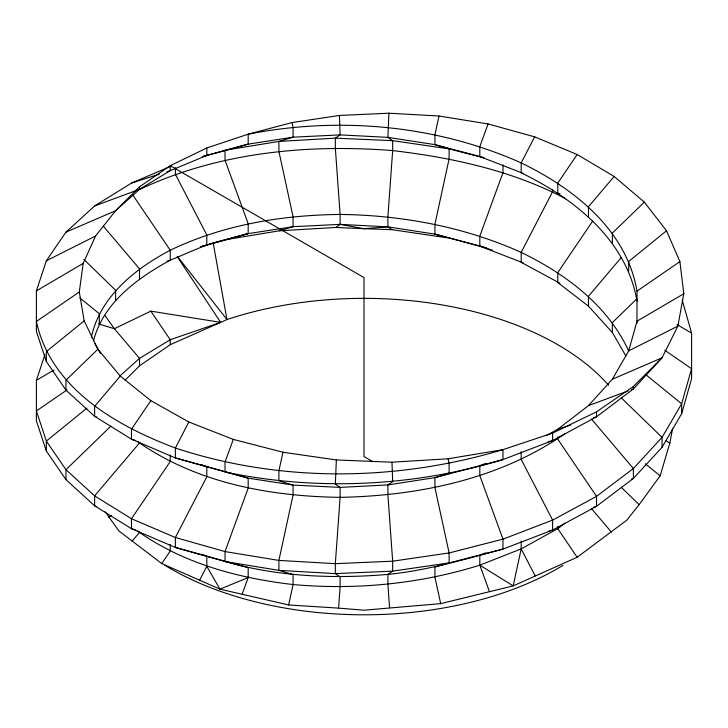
<?xml version="1.0" encoding="UTF-8"?>
<svg xmlns="http://www.w3.org/2000/svg" width="728" height="728" viewBox="0 0 728 728"><rect width="100%" height="100%" fill="white"/><g stroke="black" fill="none" stroke-linecap="round" stroke-linejoin="round"><path stroke-width="1.09" d="M336.363 459.959L335.335 484.111L340.113 487.396L387.887 484.912L434.925 477.641L502.975 459.586L552.625 440.558L596.532 416.798L633.378 388.961L662.043 357.812L677.868 326.126L683.801 293.73L679.897 261.616L666.52 230.776L644.298 202.111L614.141 176.449L577.158 154.509L534.661 136.864L488.088 123.942L438.984 116.016L388.907 113.204L339.43 115.452L292.055 122.568L248.184 134.179L206.816 147.966L170.225 165.702L139.521 186.823L115.634 210.711L95.514 236.036L83.201 263.39L79.297 291.955L84.166 320.866L97.889 349.213L120.275 376.103L150.842 400.637L188.852 421.994L233.297 439.403L282.937 452.234L336.363 459.959L391.983 462.207L448.102 458.786L502.975 449.649L552.625 433.096L596.532 411.83L633.378 386.477L662.043 357.812L612.366 379.243L588.479 405.614L557.775 429.229L545.909 435.781M672.636 428.328L669.815 443.206L660.141 475.821L639.12 504.64L626.844 520.138L577.158 557.266L513.185 585.894L440.695 603.639L364 610.201L338.584 608.117L340.113 586.85L340.113 576.904L335.335 573.619L278.888 570.361L225.025 561.525L175.375 547.465L131.468 528.674L94.622 505.814L65.957 479.634L46.355 451.023L36.4 420.921L36.4 380.362L44.936 354.554M388.907 113.204L387.887 137.364L392.665 140.65L449.112 148.876L484.293 157.894M521.184 541.159L521.184 548.894L513.185 585.894L479.816 565.165C419.592 584.011 355.865 590.18 293.075 584.548C239.011 578.278 184.657 563.872 139.521 532.414L137.874 530.94M282.937 452.234L278.888 470.907L278.888 480.853L293.075 485.094L340.113 487.396L340.113 497.342L335.335 563.672L335.335 573.619L392.665 571.134L449.112 562.899L502.975 549.094L552.625 530.057L596.532 506.297L633.378 478.46L662.043 447.311L681.645 413.731L691.6 378.651L691.6 333.124L682.245 300.173M105.214 511.82L118.928 530.967L161.743 563.563L219.938 589.143L288.643 604.968L293.075 584.548L293.075 574.601L278.888 570.361L278.888 560.414L293.075 495.04L293.075 485.094L248.184 478.15L175.375 457.958L131.468 439.175L94.622 416.307L65.957 390.135L46.355 361.516L36.4 331.413L36.4 290.863L46.355 260.751L65.957 232.141L94.622 205.969L131.468 183.101L171.198 166.102M438.984 116.016L434.925 134.689L434.925 144.635L449.112 148.876L449.112 158.822L434.925 224.197L434.925 234.143L486.723 248.03M612.366 379.243L628.701 350.841L637 321.194L683.801 293.73M91.364 337.301C100.082 296.46 135.108 268.805 170.225 250.232C223.041 224.816 281.863 215.078 340.113 214.432C402.22 215.215 464.391 226.808 521.184 252.389C565.465 273.919 607.643 305.159 628.701 350.987M93.521 340.804C103.221 302.803 137.528 278.032 170.225 260.169C188.206 253.026 205.56 244.044 224.606 239.967M242.206 594.012L248.184 577.595L248.184 567.649L175.375 547.465L175.375 537.519L206.816 476.795L206.816 466.848L201.592 464.673M233.297 439.403L225.025 462.08L225.025 472.026C316.871 491.127 413.195 486.768 502.975 459.586L502.975 449.649C396.878 481.481 280.917 482.937 175.375 448.02C116.061 425.68 50.878 388.452 36.4 321.467L79.297 291.955M488.088 123.942L479.816 146.61L479.816 156.556L523.35 173.446M188.852 421.994L175.375 448.02L175.375 457.958L248.184 478.15L248.184 488.097L225.025 551.578L225.025 561.525C277.759 576.758 333.424 578.969 387.887 574.419C427.2 570.506 464.974 559.25 502.975 549.094L502.975 539.148L479.816 475.666L479.816 465.72L486.022 463.281M199.672 580.107L206.816 566.293L206.816 556.347L201.592 554.172M534.661 136.864L521.184 162.89L521.184 172.836C574.083 198.462 626.553 239.785 637 301.074M150.842 400.637L131.468 429.229L131.468 439.175L135.772 440.558M161.743 563.563L170.225 551.05L170.225 544.426M577.158 154.509L557.775 183.101L557.775 193.047L559.932 193.739M592.719 221.048L557.775 272.6L557.775 282.546L588.479 306.16L612.366 332.532L625.889 356.038M120.275 376.103L94.622 406.361L94.622 416.307L96.706 417.08M564.792 433.779C499.572 479.133 418.5 495.868 340.113 497.342C270.316 496.369 197.925 483.237 139.521 442.906L94.622 495.868L94.622 505.814L96.706 506.588M132.087 541.159L139.521 532.414M614.141 176.449L588.479 206.716L588.479 216.662M621.066 257.776L588.479 296.214L588.479 306.16M125.189 380.162L139.521 365.829L170.225 344.699L226.981 319.556A274.046 158.222 0 0 1 608.599 385.239M97.889 349.213L65.957 380.189L65.957 390.135M110.747 426.253L65.957 469.687L65.957 479.634M108.982 517.481L111.193 515.324M644.298 202.111L612.366 233.087L612.366 243.025M636.8 298.889L612.366 322.586L612.366 332.532M119.747 376.076L139.521 358.367L170.225 339.73L220.639 322.368L177.241 256.638M84.166 320.866L46.355 351.579L46.355 361.516M86.941 408.117L46.355 441.077L46.355 451.023M666.52 230.776L628.701 261.489L628.701 271.435M564.792 523.277L557.775 528.674L521.184 548.894L479.816 565.165L489.407 591.464M447.338 237.847L392.101 229.684L364 228.692L340.113 224.379L293.075 226.681L248.184 233.624L225.644 239.685L279.334 230.794L335.763 227.464L340.113 224.379L387.887 226.863L434.925 234.143L482.973 246.901M66.94 389.962L36.4 410.974L46.355 441.077L65.957 469.687L94.622 495.868L131.468 518.727L175.375 537.519L225.025 551.578L278.888 560.414L335.335 563.672L392.665 561.188L449.112 552.952L502.975 539.148L552.625 520.111L596.532 496.36L633.378 468.514L662.043 437.373L681.645 403.785L691.6 368.705L664.764 350.241M637 323.405L637 291.136L679.897 261.616M36.4 290.863L83.201 263.39M36.4 380.362L53.954 370.061M46.355 260.751L95.514 236.036M628.701 350.841L677.868 326.126M220.639 322.368L150.842 311.138L114.378 328.719L98.426 323.914M65.957 232.141L115.634 210.711L139.521 189.307L170.225 170.671L206.816 155.428L248.184 144.126L293.075 137.183L340.113 134.88L387.887 137.364L434.925 144.635L482.973 157.394M137.738 190.363C216.626 152.589 306.306 143.844 392.665 150.587C452.215 157.567 512.175 170.634 565.592 198.68M248.184 577.595L219.938 589.143L206.816 566.293M486.022 552.78L479.816 555.218L479.816 565.165M94.622 205.969L139.521 189.307L139.521 186.823M588.479 405.614L628.155 390.9M631.294 389.735L633.378 388.961L633.378 386.477M631.294 479.233L633.378 478.46L633.378 468.514L591.382 418.973M131.468 183.101L159.459 174.119M166.994 171.708L170.225 170.671L170.225 165.702L364 277.577L364 456.583L372.854 461.689M166.994 261.206L170.225 260.169L170.225 250.232L132.742 194.922M557.775 429.229L570.697 425.088M593.302 417.836L596.532 416.798L596.532 411.83M593.302 507.334L596.532 506.297L596.532 496.36L557.775 439.175L557.775 436.964M279.334 230.794L293.075 226.681L293.075 216.735L278.888 151.36L278.888 141.423L293.075 137.183L293.075 127.236L292.055 122.568M202.357 156.675L248.184 144.126L248.184 134.179C339.303 116.316 436.118 124.925 521.184 162.89C574.083 188.525 626.553 229.848 637 291.136M202.475 156.657L206.816 155.428L206.816 147.966M202.393 246.164L248.184 233.624L248.184 223.687L225.025 160.196L225.025 150.25L278.888 141.423L335.335 138.156L392.665 140.65L392.665 150.587L387.887 216.917L387.887 226.863L392.101 229.684M200.309 246.774L248.184 233.624M548.284 441.787L552.625 440.558L552.625 433.096M548.284 531.285L552.625 530.057L552.625 520.111L521.184 459.386L521.184 451.651M387.887 226.863L364 228.692L335.763 227.464M288.643 604.968L338.584 608.117M523.341 262.935L479.816 246.055L479.816 236.118L502.975 172.627L502.975 164.892M559.941 283.238L521.184 262.335L521.184 252.389L552.625 191.664L552.625 189.453M135.772 530.057L131.468 528.674L131.468 518.727L170.225 461.552L170.225 454.918M479.816 246.055L492.583 250.286M676.976 324.542L691.6 333.124M666.165 440.704L669.815 443.206M645.472 374.401L681.645 403.785L681.645 413.731M645.299 463.763L660.141 475.821M79.88 297.934L99.299 313.695L99.299 323.642M137.874 441.432L139.521 442.906M621.321 397.879L662.043 437.373L662.043 447.311M621.284 487.341L639.12 504.64M83.875 259.459L115.634 290.263L115.634 300.209M591.427 508.535L611.274 531.931M103.312 226.162L139.521 268.869L139.521 278.815M177.468 256.484L226.981 319.556L213.204 243.106M104.823 315.251L114.378 328.719L139.521 358.367L139.521 365.829M577.158 557.266L557.775 528.674L557.775 526.462M150.842 311.138L170.225 339.73L170.225 344.699M94.913 343.771L100.51 353.499M521.184 548.894L535.189 575.921M448.102 458.786L449.112 463.454L449.112 473.4L434.925 477.641L434.925 487.578L449.112 552.952L449.112 562.899L434.925 567.139L434.925 577.086L440.695 603.639M391.983 462.207L392.665 481.627L387.887 484.912L387.887 494.858L392.665 561.188L392.665 571.134L387.887 574.419L387.887 584.356L389.562 607.707M339.43 115.452L340.113 134.88L335.335 138.156L335.335 148.102L340.113 214.432L340.113 224.379M206.816 244.936L206.816 234.989L175.375 174.256L175.375 167.631M562.944 565.392A274.046 158.222 0 0 1 165.056 565.392"/></g></svg>
